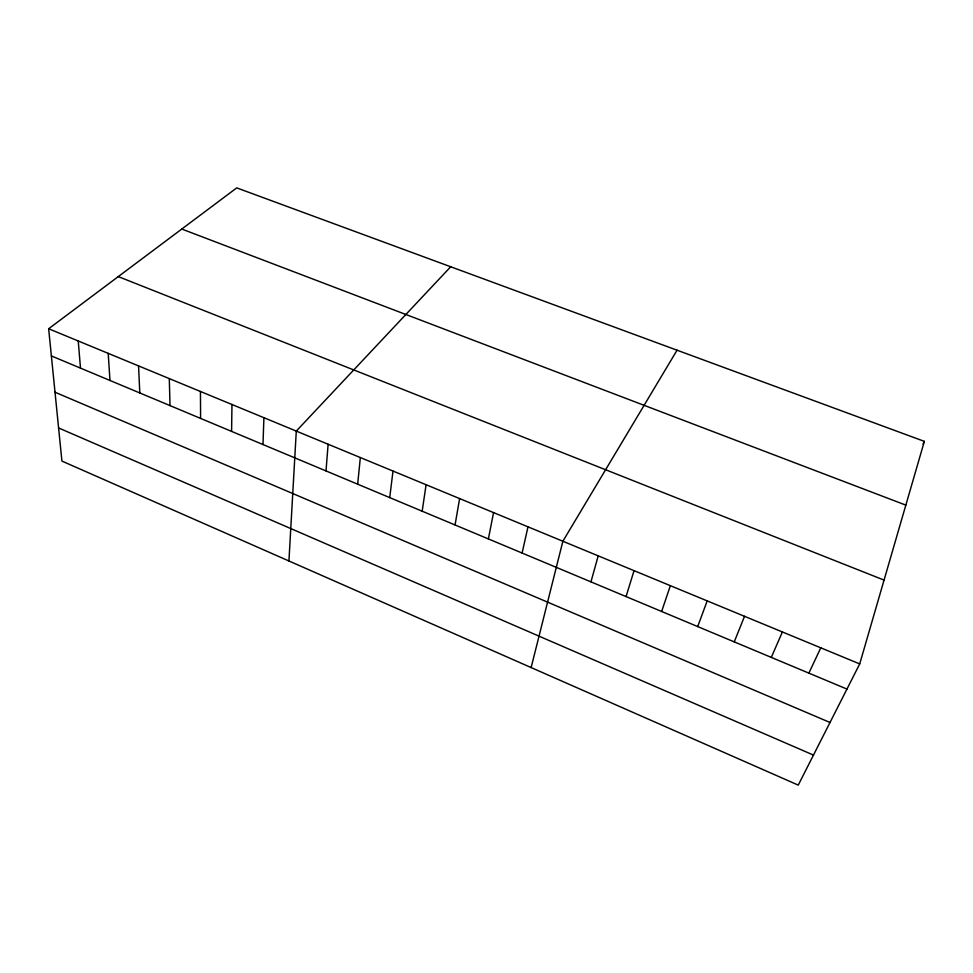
<?xml version="1.0" encoding="UTF-8"?>
<svg xmlns="http://www.w3.org/2000/svg" width="973" height="973" viewBox="0 0 973 973"><rect width="100%" height="100%" fill="white"/><g stroke="black" fill="none" stroke-linecap="round" stroke-linejoin="round"><path stroke-width="1.46" d="M231.598 431.392L231.963 404.5M262.978 444.527L263.914 417.709M288.932 560.971L296.291 431.088L450.706 266.76M326.016 470.932L328.108 444.235M357.663 484.177L360.351 457.553M389.711 497.604L393.007 471.054M422.173 511.202L426.089 484.724M455.06 524.97L459.609 498.577M488.373 538.92L493.566 512.601M522.112 553.041L527.986 526.831M531.136 667.563L562.868 541.243L677.05 350.207M590.952 581.866L598.213 555.851M859.718 663.914L924.35 441.365L236.731 187.886L48.65 328.752L61.919 461.08L798.249 785.114L859.718 663.914L48.65 328.752M626.053 596.571L634.043 570.652M661.64 611.47L670.373 585.673M697.69 626.576L707.201 600.888M734.25 641.876L744.527 616.31M771.297 657.395L782.389 631.964M808.867 673.134L820.786 647.823M923.073 444.053L924.35 441.365M181.781 229.044L905.839 505.121M118.268 276.6L884.068 580.103M51.374 355.923L846.96 689.079M55.023 392.228L830.018 722.489M58.599 427.95L813.477 755.084M78.241 340.976L80.479 368.11M108.21 353.369L109.961 380.455M138.555 365.909L139.796 392.946M169.302 378.606L170.007 405.595M200.438 391.474L200.608 418.414"/></g></svg>
